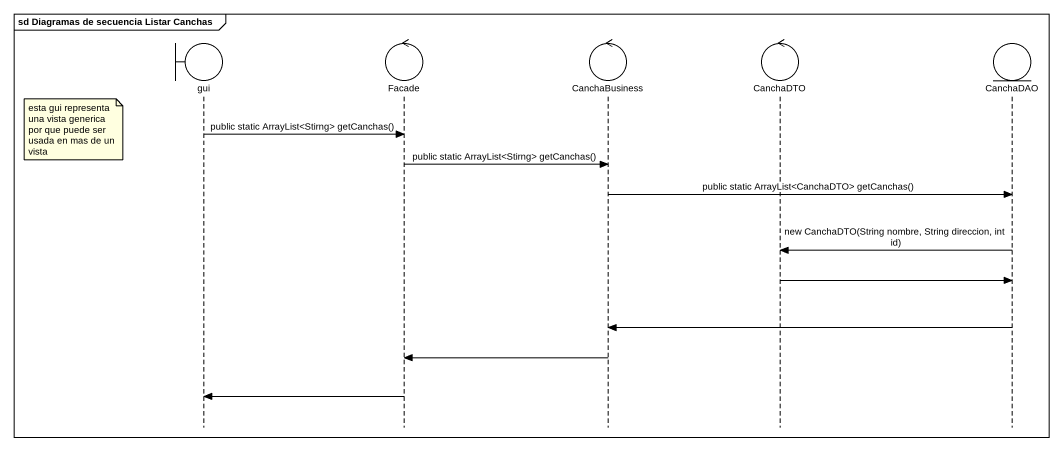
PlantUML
@startuml
mainframe sd Diagramas de secuencia Listar Canchas
hide footbox
boundary gui
control Facade
control CanchaBusiness
control CanchaDTO
entity CanchaDAO

note left of gui : esta gui representa una vista generica por que puede ser usada en mas de un vista
gui -> Facade : public static ArrayList<Stirng> getCanchas()
Facade -> CanchaBusiness : public static ArrayList<Stirng> getCanchas()
CanchaBusiness -> CanchaDAO : public static ArrayList<CanchaDTO> getCanchas()
CanchaDAO -> CanchaDTO : new CanchaDTO(String nombre, String direccion, int id)
CanchaDTO -> CanchaDAO
CanchaDAO -> CanchaBusiness
CanchaBusiness -> Facade
Facade -> gui
@enduml
